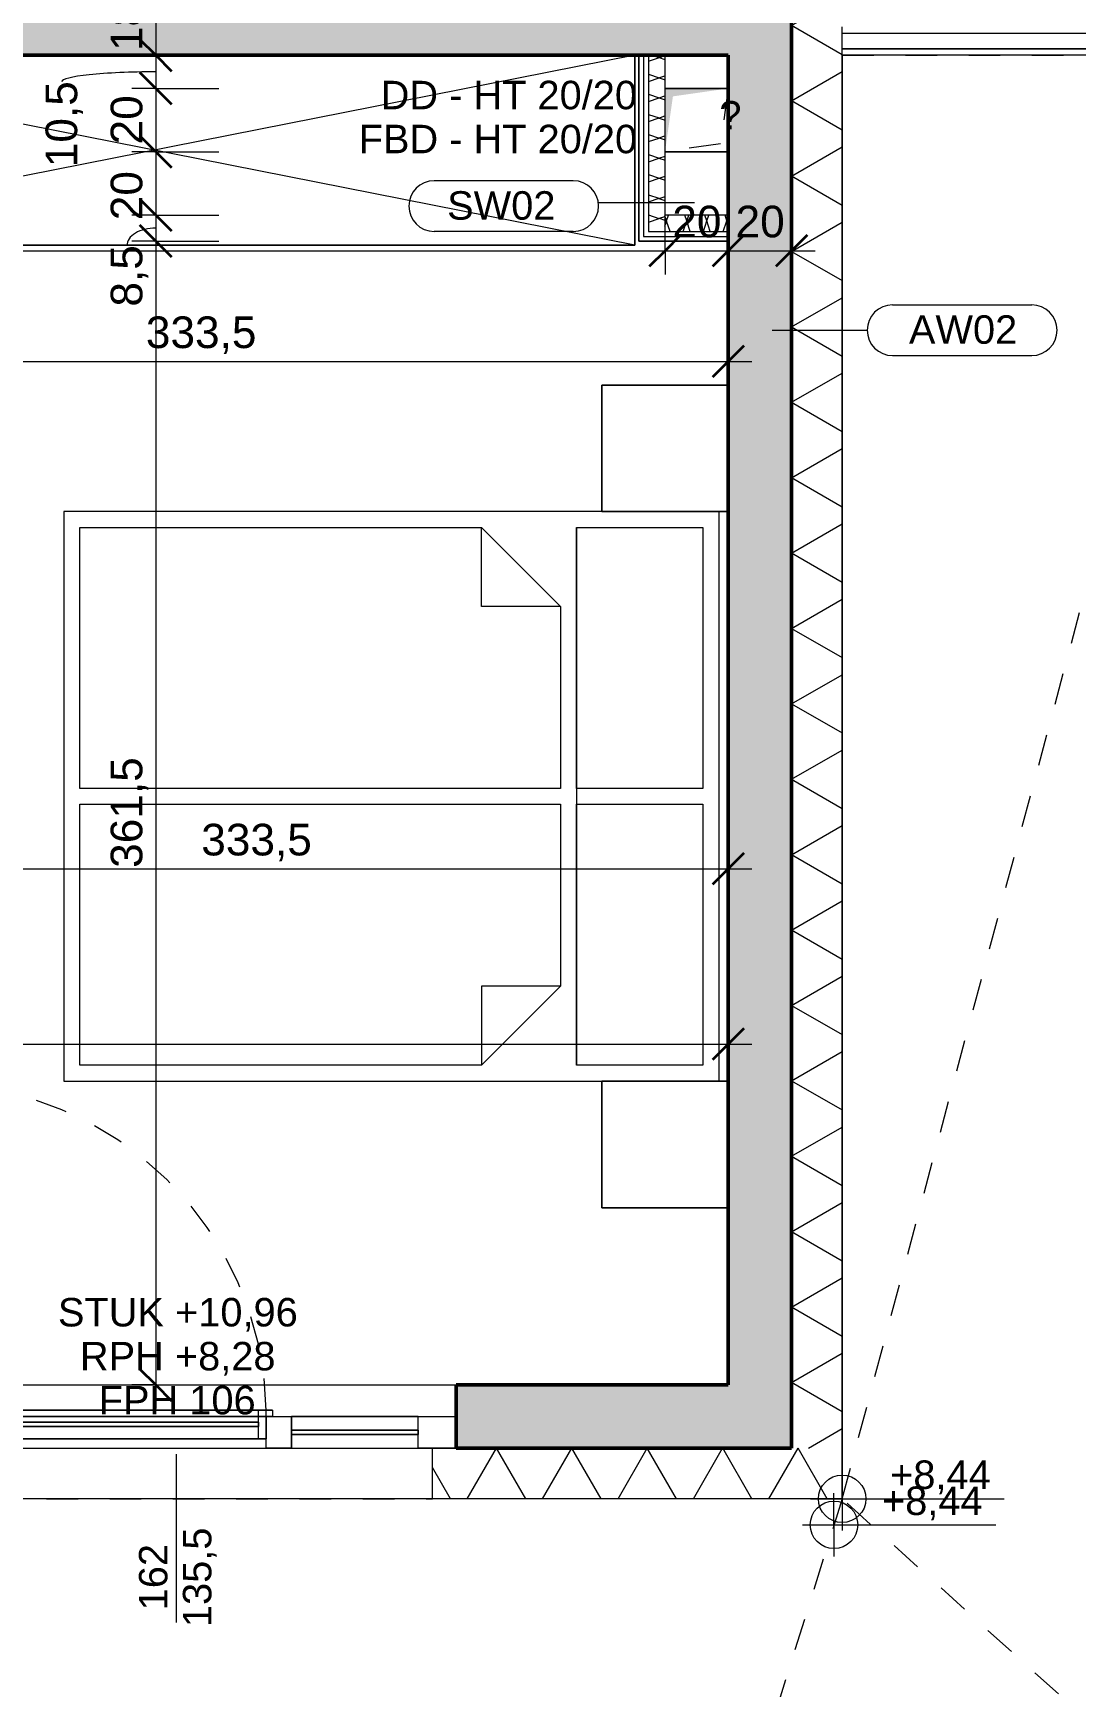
# Model space of a CAD drawing. Header units: metres. Extents: x 3.3 to 48.5, y 58.8 to 100.4.
# Drawn here: x 36.89 to 40.18, y 73.14 to 78.37 of the extents above; entities that cross this region are included whole.
import ezdxf

# ---------------------------------------------------------------- set-up
doc = ezdxf.new("R2010")
doc.units = ezdxf.units.M
doc.linetypes.add('Verdeckt', pattern=[0.003, 0.002, -0.001])
doc.linetypes.add('Verdeckt Oben', pattern=[0.00225, 0.0015, -0.00075])
for name, color, linetype, lineweight in [('A-DETL-GENF_', 92, 'Continuous', 13), ('A-DETL-HDLN', 90, 'Verdeckt', 5), ('A-GLAZ', 151, 'Continuous', 18), ('A-GLAZ-IDEN_', 152, 'Continuous', 9), ('A_2D', 7, 'Continuous', 13), ('A_Bemassung-50_', 4, 'Continuous', 9), ('A_Bemassung_', 4, 'Continuous', 9), ('A_Beschriftung_', 7, 'Continuous', 9), ('A_Decken', 8, 'Continuous', 13), ('A_Durchbruch_', 7, 'Continuous', 5), ('A_Durchbruch_Projektion', 8, 'Verdeckt', 5), ('A_Fenster', 7, 'Continuous', 13), ('A_Gelaender', 7, 'Continuous', 13), ('A_Moebel', 6, 'Continuous', 13), ('A_Raeume', 7, 'Continuous', 13), ('A_Raeume_', 7, 'Continuous', 5), ('A_Waende', 7, 'Continuous', 13), ('G-ANNO-DIMS_', 111, 'Continuous', 9)]:
    doc.layers.add(name, color=color, linetype=linetype, lineweight=lineweight)
doc.styles.add('Arial_2', font='arial.ttf', dxfattribs={"height": 0.09})
doc.styles.add('Arial_5', font='arial.ttf', dxfattribs={"height": 0.1})
doc.dimstyles.new('WGA-Bemaßung_1', dxfattribs={"dimscale": 0.3048, "dimtxt": 0.102026, "dimasz": 0.328084, "dimexe": 0.246063, "dimexo": 0.0625, "dimgap": 0.04101, "dimtad": 1, "dimdec": 1, "dimlfac": 100, "dimrnd": 0.5, "dimdsep": 46, "dimtxsty": 'Arial_5', "dimblk1": 'OBLIQUE', "dimblk2": 'OBLIQUE', "dimsah": 1, "dimcen": 0.09, "dimdle": 0.246063, "dimazin": 2, "dimtfac": 1, "dimtdec": 4, "dimtix": 1, "dimtmove": 1, "dimatfit": 3, "dimfxl": 0.656168, "dimfxlon": 1, "dimtvp": 1, "dimtolj": 1, "dimtzin": 0, "dimarcsym": 2})
doc.dimstyles.new('WGA-Bemaßung_2', dxfattribs={"dimscale": 0.3048, "dimtxt": 0.102026, "dimasz": 0.328084, "dimexe": 0.246063, "dimexo": 0.0625, "dimgap": 0.04101, "dimtad": 1, "dimdec": 1, "dimlfac": 100, "dimrnd": 0.5, "dimdsep": 46, "dimtxsty": 'Arial_5', "dimblk1": 'OBLIQUE', "dimblk2": 'OBLIQUE', "dimsah": 1, "dimcen": 0.09, "dimdle": 0.246063, "dimazin": 2, "dimtfac": 1, "dimtdec": 4, "dimtix": 1, "dimtmove": 2, "dimatfit": 3, "dimfxl": 0.656168, "dimfxlon": 1, "dimtvp": 1, "dimtolj": 1, "dimtzin": 0, "dimarcsym": 2})
doc.dimstyles.new('WGA-Bemaßung_3', dxfattribs={"dimscale": 0.3048, "dimtxt": 0.102026, "dimasz": 0.328084, "dimexe": 0.246063, "dimexo": 0.0625, "dimgap": 0.04101, "dimtad": 1, "dimdec": 1, "dimlfac": 100, "dimrnd": 0.5, "dimdsep": 46, "dimtxsty": 'Arial_5', "dimblk1": 'OBLIQUE', "dimblk2": 'OBLIQUE', "dimsah": 1, "dimcen": 0.09, "dimdle": 0.246063, "dimazin": 2, "dimtfac": 1, "dimtdec": 4, "dimtix": 1, "dimtmove": 0, "dimatfit": 3, "dimfxl": 0.656168, "dimfxlon": 1, "dimtvp": 1, "dimtolj": 1, "dimtzin": 0, "dimarcsym": 2})
pattern_1 = [(45, (0, 0), (-0.08980256, 0.08980256), []), (45, (0.0898, 0), (-0.08980256, 0.08980256), [0.0635, -0.03175])]

# ---------------------------------------------------------------- blocks, each defined once
blk = doc.blocks.new('Typ des oberen Holms - Oberer Geländerholm_Innen_-3634387-263_PP_03DG_BT1')
at = {"layer": 'A_Gelaender', "lineweight": 5}
for p, q in [((39.4427, 78.3705), (42.4327, 78.3705)), ((42.4327, 78.3705), (42.4327, 78.3205)), ((42.4327, 78.3205), (39.4427, 78.3205))]:
    blk.add_line(p, q, dxfattribs=at)
blk = doc.blocks.new('Typ des oberen Holms - Oberer Geländerholm_Innen_-V7-263_PP_03DG_BT1')
at = {"layer": 'A_Gelaender', "lineweight": 5}
for p, q in [((39.4427, 78.3705), (42.4327, 78.3705)), ((42.4327, 78.3705), (42.4327, 78.3205)), ((39.4427, 78.3205), (42.4327, 78.3205))]:
    blk.add_line(p, q, dxfattribs=at)
blk = doc.blocks.new('Moeb_Schrank - Schrank_2m_60cm-8374604-263_PP_03DG_BT1')
at = {"layer": 'A_Moebel', "color": 8}
for p, q in [((0, 0), (3.04, 0.6)), ((0, 0.6), (3.04, 0)), ((3.04, 0.6), (0, 0.6)), ((0, 0.6), (0, 0)), ((0, 0), (0, 0.6)), ((0, 0.6), (3.04, 0.6)), ((3.04, 0), (3.04, 0.6)), ((3.04, 0.6), (3.04, 0)), ((0, 0), (3.04, 0)), ((3.04, 0), (0, 0))]:
    blk.add_line(p, q, dxfattribs=at)
blk = doc.blocks.new('Moeb_Bett - Doppelbett 180x210-V12-263_PP_03DG_BT1')
at = {"layer": 'A_Moebel', "color": 8}
for p, q in [((-1.3, 1.05), (-1.3, 0.65)), ((-1.3, 0.65), (-1.3, 1.05)), ((-0.9, 1.05), (-1.0602, 1.05)), ((-1.0602, 1.05), (-0.9, 1.05)), ((-0.9, 1.05), (-0.9, -1.05)), ((-0.9, 0.65), (-0.9, 1.05)), ((-0.9, 1.05), (-0.9, 0.65)), ((0.9, -1.05), (0.9, 1.05)), ((1.3, 1.05), (0.9, 1.05)), ((0.9, 1.05), (0.9, 0.65)), ((0.9, 0.65), (0.9, 1.05)), ((0.9, 1.05), (1.3, 1.05)), ((1.3, 0.65), (1.3, 1.05)), ((1.3, 1.05), (1.3, 0.65)), ((-0.9, 1.02), (0.9, 1.02)), ((-0.85, 0.57), (-0.85, 0.97)), ((-0.85, 0.97), (-0.025, 0.97)), ((-0.025, 0.97), (-0.025, 0.57)), ((0.025, 0.57), (0.025, 0.97)), ((0.025, 0.97), (0.85, 0.97)), ((0.85, 0.97), (0.85, 0.57)), ((-1.3, 0.65), (-0.9, 0.65)), ((-0.9, 0.65), (-1.3, 0.65)), ((0.9, 0.65), (1.3, 0.65)), ((1.3, 0.65), (0.9, 0.65)), ((-0.025, 0.57), (-0.85, 0.57)), ((-0.85, 0.57), (0.85, 0.57)), ((0.85, 0.57), (0.025, 0.57)), ((-0.85, 0.27), (-0.6, 0.52)), ((-0.6, 0.52), (-0.6, 0.27)), ((-0.6, 0.52), (-0.025, 0.52)), ((-0.025, 0.52), (-0.025, -1)), ((0.025, -1), (0.025, 0.52)), ((0.025, 0.52), (0.6, 0.52)), ((0.6, 0.52), (0.6, 0.27)), ((0.85, 0.27), (0.6, 0.52)), ((-0.6, 0.27), (-0.85, 0.27)), ((-0.85, -1), (-0.85, 0.27)), ((0.6, 0.27), (0.85, 0.27)), ((0.85, 0.27), (0.85, -1)), ((-0.025, -1), (-0.85, -1)), ((0.85, -1), (0.025, -1)), ((-0.9, -1.05), (0.9, -1.05))]:
    blk.add_line(p, q, dxfattribs=at)
blk = doc.blocks.new('Fens_Tuer_2tlg - DK_DF_SL_1770x1900_Terrassentür dicke Aufbau NEU DG-V32-263_PP_03DG_BT1')
at = {"layer": 'A-GLAZ'}
for p, q in [((-0.785, 0.02), (-0.74, 0.02)), ((-0.785, 0), (-0.785, 0.02)), ((-0.74, 0.02), (-0.74, -0.07)), ((0.26, 0.02), (0.305, 0.02)), ((0.26, -0.07), (0.26, 0.02)), ((0.305, 0.02), (0.305, 0)), ((-0.885, -0.1), (-0.885, 0)), ((-0.885, 0), (-0.765, 0)), ((-0.765, 0), (-0.785, 0)), ((-0.765, -0.07), (-0.765, 0)), ((-0.765, 0), (-0.765, -0.1)), ((-0.74, -0.018), (0.26, -0.018)), ((-0.74, -0.032), (-0.74, -0.018)), ((0.26, -0.032), (-0.74, -0.032)), ((0.26, -0.018), (0.26, -0.032)), ((0.285, 0), (0.285, -0.07)), ((0.305, 0), (0.285, 0)), ((0.285, -0.1), (0.285, 0)), ((0.285, 0), (0.365, 0)), ((0.365, 0), (0.365, -0.1)), ((0.365, -0.043), (0.765, -0.043)), ((0.365, -0.057), (0.365, -0.043)), ((0.765, -0.1), (0.765, 0)), ((0.765, 0), (0.885, 0)), ((0.765, -0.043), (0.765, -0.057)), ((0.885, 0), (0.885, -0.1)), ((-0.765, -0.1), (-0.885, -0.1)), ((-0.74, -0.07), (-0.765, -0.07)), ((0.285, -0.07), (0.26, -0.07)), ((0.365, -0.1), (0.285, -0.1)), ((0.765, -0.057), (0.365, -0.057)), ((0.885, -0.1), (0.765, -0.1))]:
    blk.add_line(p, q, dxfattribs=at)
at = {"layer": 'A_Fenster', "linetype": 'Verdeckt', "lineweight": 5}
for p, q in [((-0.765, 0.02), (-0.765, 1.05)), ((-0.765, 0), (-0.765, 0.02))]:
    blk.add_line(p, q, dxfattribs=at)
at = {"layer": 'A_Fenster', "linetype": 'Verdeckt Oben', "lineweight": 5}
for p, q in [((-0.885, 0.1), (0.885, 0.1)), ((-0.885, 0.1), (0.885, 0.1)), ((-0.885, -0.1), (0.885, -0.1)), ((-0.81, -0.26), (0.81, -0.26))]:
    blk.add_line(p, q, dxfattribs=at)
at = {"layer": 'A_Fenster'}
for p, q in [((-0.785, 0.02), (-0.785, 0)), ((0.305, 0.02), (-0.785, 0.02)), ((-0.74, -0.018), (-0.74, 0.02)), ((-0.74, 0.02), (0.26, 0.02)), ((0.26, -0.018), (0.26, 0.02)), ((0.305, 0.02), (0.305, 0)), ((-0.885, 0), (-0.785, 0)), ((-0.785, 0), (0.305, 0)), ((-0.785, 0), (0.305, 0)), ((-0.765, 0), (-0.765, -0.07)), ((0.285, 0), (-0.765, 0)), ((0.285, 0), (-0.765, 0)), ((-0.765, -0.07), (-0.765, 0)), ((-0.74, -0.018), (-0.74, -0.032)), ((0.26, -0.018), (-0.74, -0.018)), ((-0.74, -0.032), (-0.74, -0.018)), ((-0.74, -0.032), (0.26, -0.032)), ((-0.74, -0.07), (-0.74, -0.032)), ((0.26, -0.032), (0.26, -0.018)), ((0.26, -0.032), (0.26, -0.018)), ((0.26, -0.07), (0.26, -0.032)), ((0.285, 0), (0.285, -0.07)), ((0.285, -0.07), (0.285, 0)), ((0.305, 0), (0.885, 0)), ((0.765, 0), (0.365, 0)), ((0.365, -0.043), (0.365, 0)), ((0.365, -0.057), (0.365, -0.043)), ((0.365, -0.043), (0.365, -0.057)), ((0.765, -0.043), (0.365, -0.043)), ((0.765, -0.043), (0.765, 0)), ((0.765, -0.057), (0.765, -0.043)), ((0.765, -0.057), (0.765, -0.043)), ((-0.81, -0.1), (-0.885, -0.1)), ((-0.765, -0.07), (0.285, -0.07)), ((-0.765, -0.1), (-0.765, -0.07)), ((-0.765, -0.1), (0.285, -0.1)), ((0.26, -0.07), (-0.74, -0.07)), ((0.285, -0.1), (0.285, -0.07)), ((0.365, -0.1), (0.365, -0.057)), ((0.365, -0.057), (0.765, -0.057)), ((0.365, -0.1), (0.765, -0.1)), ((0.765, -0.1), (0.765, -0.057)), ((0.885, -0.1), (0.81, -0.1))]:
    blk.add_line(p, q, dxfattribs=at)
at = {"layer": 'A_Fenster', "linetype": 'Verdeckt', "lineweight": 5}
for start, end in [(1.094, 90), (360, 1.094)]:
    blk.add_arc((-0.765, 0), 1.05, start, end, dxfattribs=at)
blk = doc.blocks.new('Symbol_Schatten - Bodendurchbruch_Schatten-8269585-263_PP_03DG_BT1')
at = {"layer": 'A-DETL-GENF_'}
blk.add_hatch(color=256, dxfattribs=at).paths.add_polyline_path([(-0.1, -0.1), (-0.075, 0.075), (0.1, 0.1), (-0.1, 0.1), (-0.1, 0.075)])
at = {"layer": 'A_2D'}
for p, q in [((-0.1, 0.1), (0.1, 0.1)), ((0.1, -0.1), (-0.1, -0.1))]:
    blk.add_line(p, q, dxfattribs=at)
at = {"layer": 'A_Durchbruch_'}
for p, q in [((0.1, 0.1), (-0.1, 0.1)), ((-0.1, -0.1), (0.1, -0.1))]:
    blk.add_line(p, q, dxfattribs=at)
blk = doc.blocks.new('Symbol_Schatten_Verdeckt_unten - Bodendurchbruch_Schatten_Verdeckt_unten-8269587-263_PP_03DG_BT1')
at = {"layer": 'A_Durchbruch_Projektion'}
for p, q in [((-0.1, 0.1), (0.1, 0.1)), ((-0.1, -0.1), (-0.075, 0.075)), ((-0.075, 0.075), (0.1, 0.1))]:
    blk.add_line(p, q, dxfattribs=at)
blk = doc.blocks.new('BS_Wand_Lollipop - rechts_oben-2026913-263_PP_03DG_BT1')
at = {"layer": 'A_Beschriftung_'}
for p, q in [((0.0046, 0.0016), (0.0134, 0.0016)), ((-0.003, 0), (0.003, 0)), ((0.0046, -0.0016), (0.0134, -0.0016))]:
    blk.add_line(p, q, dxfattribs=at)
for centre, start, end in [((0.0046, 0), 90, 270), ((0.0134, 0), 270, 90)]:
    blk.add_arc(centre, 0.0016, start, end, dxfattribs=at)
blk = doc.blocks.new('BS_Fens_PP - rechts-2843221-263_PP_03DG_BT1')
at = {"layer": 'A-GLAZ-IDEN_'}
blk.add_line((0, 0.00012), (0, -0.01051), dxfattribs=at)
blk = doc.blocks.new('DIMBLOCK136-263_PP_03DG_BT1')
at = {"layer": 'A_Bemassung-50_', "transparency": 16777216}
for p, q in [((35.7477, 75.7291), (35.7477, 75.9291)), ((39.0827, 75.7291), (39.0827, 75.9291)), ((35.7477, 75.7291), (39.1577, 75.7291)), ((35.7477, 75.7291), (35.7477, 75.6541)), ((39.0827, 75.7291), (39.0827, 75.6541))]:
    blk.add_line(p, q, dxfattribs=at)
at = {"layer": 'A_Bemassung-50_', "lineweight": 35, "transparency": 16777216}
for p, q in [((35.7477, 75.7291), (35.7977, 75.7791)), ((39.0827, 75.7291), (39.1327, 75.7791)), ((35.7477, 75.7291), (35.6977, 75.6791)), ((39.0827, 75.7291), (39.0327, 75.6791))]:
    blk.add_line(p, q, dxfattribs=at)
at = {"layer": 'A_Bemassung-50_', "color": 0, "transparency": 16777216, "insert": (37.4168, 75.8714), "char_height": 0.1, "width": 0.416266, "attachment_point": 1, "line_spacing_factor": 0.941778, "style": 'Arial_5'}
blk.add_mtext('333,5', dxfattribs=at)
blk = doc.blocks.new('_Oblique')
at = {"color": 0, "linetype": 'ByBlock', "lineweight": -2}
blk.add_line((-0.5, -0.5), (0.5, 0.5), dxfattribs=at)
blk = doc.blocks.new('BS_Wand_Lollipop - links_unten-2026911-263_PP_03DG_BT1')
at = {"layer": 'A_Beschriftung_'}
for p, q in [((-0.00467, 0.00137), (-0.01347, 0.00137)), ((-0.00309, 0), (0.003, 0)), ((-0.00467, -0.00183), (-0.01347, -0.00183))]:
    blk.add_line(p, q, dxfattribs=at)
for centre, start, end in [((-0.01347, -0.00023), 90, 270), ((-0.00467, -0.00023), 270, 90)]:
    blk.add_arc(centre, 0.0016, start, end, dxfattribs=at)
blk = doc.blocks.new('DIMBLOCK384-263_PP_03DG_BT1')
at = {"layer": 'A_Bemassung-50_', "lineweight": 35, "transparency": 16777216}
for p, q in [((37.2728, 78.4805), (37.2228, 78.5305)), ((37.2728, 78.4805), (37.3228, 78.4305)), ((37.2728, 78.3005), (37.2228, 78.3505)), ((37.2728, 78.3005), (37.3228, 78.2505))]:
    blk.add_line(p, q, dxfattribs=at)
at = {"layer": 'A_Bemassung-50_', "transparency": 16777216}
for p, q in [((37.2728, 78.4805), (37.1978, 78.4805)), ((37.2728, 78.4805), (37.2728, 78.3005)), ((37.2728, 78.4805), (37.4728, 78.4805)), ((37.2728, 78.3005), (37.1978, 78.3005)), ((37.2728, 78.3005), (37.4728, 78.3005))]:
    blk.add_line(p, q, dxfattribs=at)
at = {"layer": 'A_Bemassung-50_', "color": 0, "transparency": 16777216, "insert": (37.1305, 78.3136), "char_height": 0.1, "width": 0.184588, "attachment_point": 1, "rotation": 90, "line_spacing_factor": 0.941778, "style": 'Arial_5'}
blk.add_mtext('18', dxfattribs=at)
blk = doc.blocks.new('DIMBLOCK385-263_PP_03DG_BT1')
at = {"layer": 'A_Bemassung-50_', "lineweight": 35, "transparency": 16777216}
for p, q in [((37.2728, 78.3005), (37.2228, 78.3505)), ((37.2728, 78.3005), (37.3228, 78.2505)), ((37.2728, 78.1955), (37.2228, 78.2455)), ((37.2728, 78.1955), (37.3228, 78.1455))]:
    blk.add_line(p, q, dxfattribs=at)
at = {"layer": 'A_Bemassung-50_', "transparency": 16777216}
for p, q in [((37.2728, 78.3005), (37.1978, 78.3005)), ((37.2728, 78.3005), (37.2728, 78.1955)), ((37.2728, 78.3005), (37.4728, 78.3005)), ((37.2728, 78.1955), (37.1978, 78.1955)), ((37.2728, 78.1955), (37.4728, 78.1955))]:
    blk.add_line(p, q, dxfattribs=at)
blk.add_ellipse((37.2728, 78.2164), major_axis=(0.2968, 0), ratio=0.106354, start_param=1.570796, end_param=3.141593, dxfattribs=at)
at = {"layer": 'A_Bemassung-50_', "color": 0, "transparency": 16777216, "insert": (36.9246, 77.9465), "char_height": 0.1, "width": 0.323972, "attachment_point": 1, "rotation": 90, "line_spacing_factor": 0.941778, "style": 'Arial_5'}
blk.add_mtext('10,5', dxfattribs=at)
blk = doc.blocks.new('DIMBLOCK386-263_PP_03DG_BT1')
at = {"layer": 'A_Bemassung-50_', "lineweight": 35, "transparency": 16777216}
for p, q in [((37.2728, 78.1955), (37.2228, 78.2455)), ((37.2728, 78.1955), (37.3228, 78.1455)), ((37.2728, 77.9955), (37.2228, 78.0455)), ((37.2728, 77.9955), (37.3228, 77.9455))]:
    blk.add_line(p, q, dxfattribs=at)
at = {"layer": 'A_Bemassung-50_', "transparency": 16777216}
for p, q in [((37.2728, 78.1955), (37.1978, 78.1955)), ((37.2728, 78.1955), (37.2728, 77.9955)), ((37.2728, 78.1955), (37.4728, 78.1955)), ((37.2728, 77.9955), (37.1978, 77.9955)), ((37.2728, 77.9955), (37.4728, 77.9955))]:
    blk.add_line(p, q, dxfattribs=at)
at = {"layer": 'A_Bemassung-50_', "color": 0, "transparency": 16777216, "insert": (37.1305, 78.0186), "char_height": 0.1, "width": 0.184588, "attachment_point": 1, "rotation": 90, "line_spacing_factor": 0.941778, "style": 'Arial_5'}
blk.add_mtext('20', dxfattribs=at)
blk = doc.blocks.new('DIMBLOCK387-263_PP_03DG_BT1')
at = {"layer": 'A_Bemassung-50_', "lineweight": 35, "transparency": 16777216}
for p, q in [((37.2728, 77.9955), (37.2228, 78.0455)), ((37.2728, 77.9955), (37.3228, 77.9455)), ((37.2728, 77.7955), (37.2228, 77.8455)), ((37.2728, 77.7955), (37.3228, 77.7455))]:
    blk.add_line(p, q, dxfattribs=at)
at = {"layer": 'A_Bemassung-50_', "transparency": 16777216}
for p, q in [((37.2728, 77.9955), (37.1978, 77.9955)), ((37.2728, 77.9955), (37.2728, 77.7955)), ((37.2728, 77.9955), (37.4728, 77.9955)), ((37.2728, 77.7955), (37.1978, 77.7955)), ((37.2728, 77.7955), (37.4728, 77.7955))]:
    blk.add_line(p, q, dxfattribs=at)
at = {"layer": 'A_Bemassung-50_', "color": 0, "transparency": 16777216, "insert": (37.1305, 77.779), "char_height": 0.1, "width": 0.184588, "attachment_point": 1, "rotation": 90, "line_spacing_factor": 0.941778, "style": 'Arial_5'}
blk.add_mtext('20', dxfattribs=at)
blk = doc.blocks.new('DIMBLOCK388-263_PP_03DG_BT1')
at = {"layer": 'A_Bemassung-50_', "lineweight": 35, "transparency": 16777216}
for p, q in [((37.2728, 77.7955), (37.2228, 77.8455)), ((37.2728, 77.7955), (37.3228, 77.7455)), ((37.2728, 77.713), (37.2228, 77.763)), ((37.2728, 77.713), (37.3228, 77.663))]:
    blk.add_line(p, q, dxfattribs=at)
at = {"layer": 'A_Bemassung-50_', "transparency": 16777216}
for p, q in [((37.2728, 77.7955), (37.1978, 77.7955)), ((37.2728, 77.7955), (37.2728, 77.713)), ((37.2728, 77.7955), (37.4728, 77.7955)), ((37.2728, 77.713), (37.1978, 77.713)), ((37.2728, 77.713), (37.4728, 77.713))]:
    blk.add_line(p, q, dxfattribs=at)
blk.add_ellipse((37.2728, 77.6991), major_axis=(0.091, 0), ratio=0.606652, start_param=1.570796, end_param=3.141593, dxfattribs=at)
at = {"layer": 'A_Bemassung-50_', "color": 0, "transparency": 16777216, "insert": (37.1305, 77.506), "char_height": 0.1, "width": 0.231677, "attachment_point": 1, "rotation": 90, "line_spacing_factor": 0.941778, "style": 'Arial_5'}
blk.add_mtext('8,5', dxfattribs=at)
blk = doc.blocks.new('DIMBLOCK389-263_PP_03DG_BT1')
at = {"layer": 'A_Bemassung-50_', "lineweight": 35, "transparency": 16777216}
for p, q in [((37.2728, 77.713), (37.2228, 77.763)), ((37.2728, 77.713), (37.3228, 77.663)), ((37.2728, 74.098), (37.2228, 74.148)), ((37.2728, 74.098), (37.3228, 74.048))]:
    blk.add_line(p, q, dxfattribs=at)
at = {"layer": 'A_Bemassung-50_', "transparency": 16777216}
for p, q in [((37.2728, 77.713), (37.1978, 77.713)), ((37.2728, 77.713), (37.2728, 74.023)), ((37.2728, 77.713), (37.4728, 77.713)), ((37.2728, 74.098), (37.1978, 74.098)), ((37.2728, 74.098), (37.4728, 74.098))]:
    blk.add_line(p, q, dxfattribs=at)
at = {"layer": 'A_Bemassung-50_', "color": 0, "transparency": 16777216, "insert": (37.1305, 75.7321), "char_height": 0.1, "width": 0.416266, "attachment_point": 1, "rotation": 90, "line_spacing_factor": 0.941778, "style": 'Arial_5'}
blk.add_mtext('361,5', dxfattribs=at)
blk = doc.blocks.new('DIMBLOCK498-263_PP_03DG_BT1')
at = {"layer": 'A_Bemassung-50_', "transparency": 16777216}
for p, q in [((35.7477, 77.3326), (35.7477, 77.5326)), ((39.0827, 77.3326), (39.0827, 77.5326)), ((35.7477, 77.3326), (39.1577, 77.3326)), ((35.7477, 77.3326), (35.7477, 77.2576)), ((39.0827, 77.3326), (39.0827, 77.2576))]:
    blk.add_line(p, q, dxfattribs=at)
at = {"layer": 'A_Bemassung-50_', "lineweight": 35, "transparency": 16777216}
for p, q in [((35.7477, 77.3326), (35.7977, 77.3826)), ((39.0827, 77.3326), (39.1327, 77.3826)), ((35.7477, 77.3326), (35.6977, 77.2826)), ((39.0827, 77.3326), (39.0327, 77.2826))]:
    blk.add_line(p, q, dxfattribs=at)
at = {"layer": 'A_Bemassung-50_', "color": 0, "transparency": 16777216, "insert": (37.2417, 77.4749), "char_height": 0.1, "width": 0.416266, "attachment_point": 1, "line_spacing_factor": 0.941778, "style": 'Arial_5'}
blk.add_mtext('333,5', dxfattribs=at)
blk = doc.blocks.new('DIMBLOCK501-263_PP_03DG_BT1')
at = {"layer": 'A_Bemassung-50_', "transparency": 16777216}
for p, q in [((25.9377, 75.1752), (25.9377, 75.3752)), ((39.0827, 75.1752), (39.0827, 75.3752)), ((25.9377, 75.1752), (39.1577, 75.1752)), ((25.9377, 75.1752), (25.9377, 75.1002)), ((39.0827, 75.1752), (39.0827, 75.1002))]:
    blk.add_line(p, q, dxfattribs=at)
at = {"layer": 'A_Bemassung-50_', "lineweight": 35, "transparency": 16777216}
for p, q in [((25.9377, 75.1752), (25.9877, 75.2252)), ((39.0827, 75.1752), (39.1327, 75.2252)), ((25.9377, 75.1752), (25.8877, 75.1252)), ((39.0827, 75.1752), (39.0327, 75.1252))]:
    blk.add_line(p, q, dxfattribs=at)
at = {"layer": 'A_Bemassung-50_', "color": 0, "transparency": 16777216, "insert": (32.2983, 75.3175), "char_height": 0.1, "width": 0.50856, "attachment_point": 1, "line_spacing_factor": 0.941778, "style": 'Arial_5'}
blk.add_mtext('1314,5', dxfattribs=at)
blk = doc.blocks.new('DIMBLOCK513-263_PP_03DG_BT1')
at = {"layer": 'A_Bemassung-50_', "transparency": 16777216}
for p, q in [((30.0027, 77.6826), (30.0027, 77.8826)), ((38.8827, 77.6826), (38.8827, 77.8826)), ((30.0027, 77.6826), (38.8827, 77.6826)), ((30.0027, 77.6826), (30.0027, 77.6076)), ((38.8827, 77.6826), (38.8827, 77.6076))]:
    blk.add_line(p, q, dxfattribs=at)
at = {"layer": 'A_Bemassung-50_', "lineweight": 35, "transparency": 16777216}
for p, q in [((30.0027, 77.6826), (30.0527, 77.7326)), ((38.8827, 77.6826), (38.9327, 77.7326)), ((30.0027, 77.6826), (29.9527, 77.6326)), ((38.8827, 77.6826), (38.8327, 77.6326))]:
    blk.add_line(p, q, dxfattribs=at)
at = {"layer": 'A_Bemassung-50_', "color": 0, "transparency": 16777216, "insert": (34.3273, 77.8249), "char_height": 0.1, "width": 0.276883, "attachment_point": 1, "line_spacing_factor": 0.941778, "style": 'Arial_5'}
blk.add_mtext('888', dxfattribs=at)
blk = doc.blocks.new('DIMBLOCK514-263_PP_03DG_BT1')
at = {"layer": 'A_Bemassung-50_', "transparency": 16777216}
for p, q in [((38.8827, 77.6826), (38.8827, 77.8826)), ((39.0827, 77.6826), (39.0827, 77.8826)), ((38.8827, 77.6826), (39.0827, 77.6826)), ((38.8827, 77.6826), (38.8827, 77.6076)), ((39.0827, 77.6826), (39.0827, 77.6076))]:
    blk.add_line(p, q, dxfattribs=at)
at = {"layer": 'A_Bemassung-50_', "lineweight": 35, "transparency": 16777216}
for p, q in [((38.8827, 77.6826), (38.9327, 77.7326)), ((39.0827, 77.6826), (39.1327, 77.7326)), ((38.8827, 77.6826), (38.8327, 77.6326)), ((39.0827, 77.6826), (39.0327, 77.6326))]:
    blk.add_line(p, q, dxfattribs=at)
at = {"layer": 'A_Bemassung-50_', "color": 0, "transparency": 16777216, "insert": (38.9058, 77.8249), "char_height": 0.1, "width": 0.184588, "attachment_point": 1, "line_spacing_factor": 0.941778, "style": 'Arial_5'}
blk.add_mtext('20', dxfattribs=at)
blk = doc.blocks.new('DIMBLOCK515-263_PP_03DG_BT1')
at = {"layer": 'A_Bemassung-50_', "transparency": 16777216}
for p, q in [((39.0827, 77.6826), (39.0827, 77.8826)), ((39.2827, 77.6826), (39.2827, 77.8826)), ((39.0827, 77.6826), (39.3577, 77.6826)), ((39.0827, 77.6826), (39.0827, 77.6076)), ((39.2827, 77.6826), (39.2827, 77.6076))]:
    blk.add_line(p, q, dxfattribs=at)
at = {"layer": 'A_Bemassung-50_', "lineweight": 35, "transparency": 16777216}
for p, q in [((39.0827, 77.6826), (39.1327, 77.7326)), ((39.2827, 77.6826), (39.3327, 77.7326)), ((39.0827, 77.6826), (39.0327, 77.6326)), ((39.2827, 77.6826), (39.2327, 77.6326))]:
    blk.add_line(p, q, dxfattribs=at)
at = {"layer": 'A_Bemassung-50_', "color": 0, "transparency": 16777216, "insert": (39.1058, 77.8249), "char_height": 0.1, "width": 0.184588, "attachment_point": 1, "line_spacing_factor": 0.941778, "style": 'Arial_5'}
blk.add_mtext('20', dxfattribs=at)
blk = doc.blocks.new('Höhenkoten - 018-55644-263_PP_03DG_BT1')
at = {"layer": 'G-ANNO-DIMS_'}
for p, q in [((0, 0), (0, 0.002)), ((-0.002, 0), (0.01024, 0)), ((0, 0), (0, -0.002))]:
    blk.add_line(p, q, dxfattribs=at)
blk.add_circle((0, 0), 0.0015, dxfattribs=at)

msp = doc.modelspace()

# ---------------------------------------------------------------- hatches: boundary and pattern name
at = {"layer": 'A_Waende', "lineweight": 5}
h = msp.add_hatch(dxfattribs=at)
h.set_pattern_fill('FP_3', color=250, angle=-180, style=0, pattern_type=2)
h.set_pattern_definition([(270, (39.283, 80.778), (0.20637, -4e-16), []), (330, (39.283, 80.778), (0.103185, 0.1787217), []), (30, (39.283, 80.778), (-0.103185, 0.1787217), [])])
h.paths.add_polyline_path([(39.2827, 73.898), (39.4427, 73.898), (39.4427, 79.318), (39.2827, 79.318), (39.2827, 74.0737)])
h.paths.add_polyline_path([(39.3002, 80.368), (39.4427, 80.368), (39.4427, 81.518), (39.2827, 81.518), (39.2827, 80.368), (39.2877, 80.368)])
h.paths.add_polyline_path([(39.2857, 83.138), (39.4427, 83.138), (39.4427, 84.4477), (39.2827, 84.4477), (39.2827, 83.138)])
h.paths.add_polyline_path([(39.2974, 85.4977), (39.4427, 85.4977), (39.4427, 87.1754), (39.2827, 87.1754), (39.2827, 85.4977)])
h = msp.add_hatch(dxfattribs=at)
h.set_pattern_fill('FP_4', color=250, style=0, pattern_type=2)
h.set_pattern_definition(pattern_1)
h.paths.add_polyline_path([(39.2827, 73.898), (39.2827, 79.243), (39.0827, 79.243), (39.0827, 73.898), (39.2653, 73.898)])
h.paths.add_polyline_path([(39.0827, 80.443), (39.2827, 80.443), (39.2827, 81.443), (39.0827, 81.443), (39.0827, 80.7305)])
h.paths.add_polyline_path([(39.2827, 83.213), (39.2827, 84.3727), (39.0827, 84.3727), (39.0827, 83.213), (39.1827, 83.213)])
h.paths.add_polyline_path([(39.1827, 85.8227), (39.1049, 85.8422), (39.119, 85.8068), (39.1427, 85.8127)])
h.paths.add_polyline_path([(39.2827, 85.7977), (39.2827, 85.8477), (39.1827, 85.8227), (39.2363, 85.8093)])
h.paths.add_polyline_path([(39.2827, 85.7552), (39.2827, 85.7977), (39.2197, 85.7977), (39.2414, 85.783)])
h.paths.add_polyline_path([(39.0827, 85.5727), (39.2827, 85.5727), (39.2827, 85.7552), (39.1397, 85.7552), (39.1427, 85.7477), (39.0827, 85.7477)])
h.paths.add_polyline_path([(39.1276, 85.7855), (39.1456, 85.7977), (39.1227, 85.7977)])
h.paths.add_polyline_path([(39.2287, 85.8477), (39.2827, 85.8477), (39.2827, 85.8902), (39.2197, 85.8477)])
h.paths.add_polyline_path([(39.1427, 85.8477), (39.1456, 85.8477), (39.0868, 85.8874), (39.1027, 85.8477)])
h.paths.add_polyline_path([(39.1427, 85.8902), (39.2827, 85.8902), (39.2827, 86.5927), (39.0827, 86.5927), (39.0827, 85.8977), (39.0857, 85.8902)])
h = msp.add_hatch(dxfattribs=at)
h.set_pattern_fill('FP_4', color=250, style=0, pattern_type=2)
h.set_pattern_definition(pattern_1)
h.paths.add_polyline_path([(30.1509, 78.3005), (30.1877, 78.3005), (30.1877, 78.4805), (22.0727, 78.4805), (22.0727, 78.3005), (30.1359, 78.3005)])
h.paths.add_polyline_path([(16.5927, 78.3005), (21.0527, 78.3005), (21.0527, 78.4805), (15.0327, 78.4805), (15.0327, 78.3005), (16.5777, 78.3005)])
h.paths.add_polyline_path([(38.8302, 78.3005), (39.0827, 78.3005), (39.0827, 78.4805), (31.2077, 78.4805), (31.2077, 78.3005), (38.8152, 78.3005)])
h = msp.add_hatch(dxfattribs=at)
h.set_pattern_fill('FP_87', color=250, angle=-135, style=0, pattern_type=2)
h.set_pattern_definition([(315, (38.80036, 78.00661), (0.254, -0.127003), [0.02245, -0.15715]), (315, (38.91138, 77.95923), (0.254, -0.127003), [0.02245, -0.15715]), (315, (38.80036, 77.94297), (0.254, -0.127003), [0.02245, -0.15715]), (315, (38.91138, 77.89559), (0.254, -0.127003), [0.02245, -0.15715]), (341.565, (38.81592, 77.99105), (0.5079977, -0.1270007), [0.0502, -0.35141]), (341.565, (38.863296, 77.974786), (0.5079977, -0.1270007), [0.0502, -0.35141]), (341.565, (38.81592, 77.92741), (0.5079977, -0.1270007), [0.0502, -0.35141]), (341.565, (38.864003, 77.911854), (0.5079977, -0.1270007), [0.0502, -0.35141]), (45, (38.91138, 77.99034), (-0.254, -0.127003), [0.02245, -0.15715]), (45, (38.80036, 77.94297), (-0.254, -0.127003), [0.02245, -0.15715]), (45, (38.91067, 77.92741), (-0.254, -0.127003), [0.02245, -0.15715]), (45, (38.80036, 77.87933), (-0.254, -0.127003), [0.02245, -0.15715]), (18.435, (38.863296, 77.974786), (-0.5079977, -0.1270007), [0.0502, -0.35141]), (18.435, (38.816627, 77.95923), (-0.5079977, -0.1270007), [0.0502, -0.35141]), (18.435, (38.864003, 77.911854), (-0.5079977, -0.1270007), [0.0502, -0.35141]), (18.435, (38.816627, 77.89559), (-0.5079977, -0.1270007), [0.0502, -0.35141])])
h.paths.add_polyline_path([(38.8827, 77.743), (38.8827, 78.3005), (38.8302, 78.3005), (38.8302, 77.743), (38.8597, 77.743)])
h = msp.add_hatch(dxfattribs=at)
h.set_pattern_fill('FP_86', color=250, angle=45, style=0, pattern_type=2)
h.set_pattern_definition([(45, (38.9828, 77.71245), (0.127003, 0.254), [0.02245, -0.15715]), (45, (39.03088, 77.82417), (0.127003, 0.254), [0.02245, -0.15715]), (45, (39.04573, 77.71316), (0.127003, 0.254), [0.02245, -0.15715]), (45, (39.09381, 77.823465), (0.127003, 0.254), [0.02245, -0.15715]), (71.565, (38.99906, 77.728713), (0.127001, 0.507998), [0.0502, -0.35141]), (71.565, (39.014617, 77.776796), (0.127001, 0.507998), [0.0502, -0.35141]), (71.565, (39.061993, 77.72942), (0.127001, 0.507998), [0.0502, -0.35141]), (71.565, (39.078256, 77.776796), (0.127001, 0.507998), [0.0502, -0.35141]), (135, (38.99835, 77.82417), (0.127003, -0.254), [0.02245, -0.15715]), (135, (39.04573, 77.71316), (0.127003, -0.254), [0.02245, -0.15715]), (135, (39.06199, 77.82417), (0.127003, -0.254), [0.02245, -0.15715]), (135, (39.10937, 77.71316), (0.127003, -0.254), [0.02245, -0.15715]), (108.435, (39.014617, 77.776796), (0.127001, -0.507998), [0.0502, -0.35141]), (108.435, (39.030173, 77.728713), (0.127001, -0.507998), [0.0502, -0.35141]), (108.435, (39.078256, 77.776796), (0.127001, -0.507998), [0.0502, -0.35141]), (108.435, (39.093813, 77.728713), (0.127001, -0.507998), [0.0502, -0.35141])])
h.paths.add_polyline_path([(39.0754, 77.743), (39.0827, 77.743), (39.0827, 77.7955), (38.8827, 77.7955), (38.8827, 77.743), (39.0754, 77.743)])
h = msp.add_hatch(dxfattribs=at)
h.set_pattern_fill('FP_4', color=250, style=0, pattern_type=2)
h.set_pattern_definition(pattern_1)
h.paths.add_polyline_path([(29.7382, 73.898), (29.8125, 73.898), (29.8125, 74.098), (28.4302, 74.098), (28.4302, 73.898), (29.3505, 73.898)])
h.paths.add_polyline_path([(11.2427, 73.898), (13.1164, 73.898), (13.1164, 74.098), (11.2427, 74.098), (11.2427, 74.0156)])
h.paths.add_polyline_path([(24.8204, 73.898), (26.6602, 73.898), (26.6602, 74.098), (24.7596, 74.098), (24.7596, 73.898), (24.8063, 73.898)])
h.paths.add_polyline_path([(21.6909, 73.898), (22.9896, 73.898), (22.9896, 74.098), (21.6909, 74.098), (21.6909, 73.998)])
h.paths.add_polyline_path([(35.1723, 73.998), (35.1918, 74.0758), (35.1564, 74.0616), (35.1623, 74.038)])
h.paths.add_polyline_path([(35.1973, 73.898), (35.1723, 73.998), (35.1473, 73.898), (35.1723, 73.898)])
h.paths.add_polyline_path([(35.2398, 73.898), (35.1973, 73.961), (35.1973, 73.898)])
h.paths.add_polyline_path([(35.7884, 73.898), (36.4523, 73.898), (36.4523, 74.098), (35.2473, 74.098), (35.2398, 74.095), (35.2398, 73.898), (35.7477, 73.898)])
h.paths.add_polyline_path([(16.1664, 73.998), (16.1858, 74.0758), (16.1505, 74.0616), (16.1564, 74.038)])
h.paths.add_polyline_path([(16.1414, 73.898), (16.1914, 73.898), (16.1664, 73.998), (16.157, 73.9602)])
h.paths.add_polyline_path([(16.0989, 73.898), (16.1414, 73.898), (16.1414, 73.961)])
h.paths.add_polyline_path([(15.4277, 73.898), (16.0989, 73.898), (16.0989, 74.041), (16.0914, 74.038), (16.0914, 74.098), (14.8864, 74.098), (14.8864, 73.898), (15.3277, 73.898)])
h.paths.add_polyline_path([(31.5825, 73.898), (33.0823, 73.898), (33.0823, 74.098), (31.5825, 74.098), (31.5825, 74.0966)])
h.paths.add_polyline_path([(19.8705, 73.898), (19.9209, 73.898), (19.9209, 74.098), (18.2564, 74.098), (18.2564, 73.898), (18.8201, 73.898)])
h.paths.add_polyline_path([(35.1473, 73.898), (35.1473, 73.961), (35.1048, 73.898)])
h.paths.add_polyline_path([(35.1048, 73.898), (35.1048, 74.041), (35.0973, 74.038), (35.0973, 74.098), (34.8523, 74.098), (34.8523, 73.898), (35.0814, 73.898)])
h.paths.add_polyline_path([(16.2339, 73.898), (16.1914, 73.961), (16.1914, 73.898)])
h.paths.add_polyline_path([(16.4864, 73.898), (16.4864, 74.098), (16.2414, 74.098), (16.2339, 74.095), (16.2339, 73.898), (16.3455, 73.898)])
h.paths.add_polyline_path([(39.0827, 73.898), (39.0827, 74.098), (38.2223, 74.098), (38.2223, 73.898), (38.9653, 73.898)])
h.paths.add_polyline_path([(16.1914, 74.035), (16.2311, 74.0939), (16.1914, 74.078), (16.1914, 74.038)])
h.paths.add_polyline_path([(35.1973, 74.035), (35.237, 74.0939), (35.1973, 74.078), (35.1973, 74.038)])
h.paths.add_polyline_path([(16.1414, 74.035), (16.1414, 74.058), (16.1292, 74.0531), (16.1394, 74.038)])
h.paths.add_polyline_path([(35.1473, 74.035), (35.1473, 74.058), (35.1351, 74.0531), (35.1453, 74.038)])
h = msp.add_hatch(dxfattribs=at)
h.set_pattern_fill('FP_2', color=250, style=0, pattern_type=2)
h.set_pattern_definition([(180, (25.243, 73.898), (0, -0.20637), []), (240, (25.243, 73.898), (0.1787303, -0.10319), []), (300, (25.243, 73.898), (0.1787303, 0.10319), [])])
h.paths.add_polyline_path([(38.2223, 73.738), (39.4427, 73.738), (39.4427, 73.898), (38.1473, 73.898), (38.1473, 73.738)])
h.paths.add_polyline_path([(34.7773, 73.738), (36.5273, 73.738), (36.5273, 73.898), (34.7773, 73.898), (34.7773, 73.8599)])
h.paths.add_polyline_path([(33.1573, 73.738), (33.1573, 73.898), (31.5075, 73.898), (31.5075, 73.738), (32.9604, 73.738)])
h.paths.add_polyline_path([(29.7382, 73.738), (29.8875, 73.738), (29.8875, 73.898), (28.3552, 73.898), (28.3552, 73.738), (29.3235, 73.738)])
h.paths.add_polyline_path([(25.8902, 73.738), (26.7352, 73.738), (26.7352, 73.898), (24.6846, 73.898), (24.6846, 73.738), (25.7577, 73.738)])
h.paths.add_polyline_path([(23.0646, 73.738), (23.0646, 73.898), (21.6159, 73.898), (21.6159, 73.738), (23.0622, 73.738)])
h.paths.add_polyline_path([(12.7559, 73.738), (13.1914, 73.738), (13.1914, 73.898), (11.0427, 73.898), (11.0427, 73.738), (11.75, 73.738)])
h.paths.add_polyline_path([(15.4277, 73.738), (16.5614, 73.738), (16.5614, 73.898), (14.8114, 73.898), (14.8114, 73.738), (15.3277, 73.738)])
h.paths.add_polyline_path([(18.2564, 73.738), (19.9959, 73.738), (19.9959, 73.898), (18.1814, 73.898), (18.1814, 73.738)])

# ---------------------------------------------------------------- linework, layer by layer
at = {"layer": 'A-DETL-HDLN'}
for p, q in [((39.4427, 73.738), (42.5027, 85.1555)), ((39.4427, 73.738), (38.5798, 70.978)), ((42.5027, 70.978), (39.4427, 73.738))]:
    msp.add_line(p, q, dxfattribs=at)
at = {"layer": 'A_Decken'}
for p, q in [((39.4427, 78.3167), (39.4427, 78.3205)), ((39.0827, 77.9955), (38.8827, 77.9955))]:
    msp.add_line(p, q, dxfattribs=at)
at = {"layer": 'A_Raeume', "color": 8, "linetype": 'Verdeckt'}
msp.add_line((39.4427, 78.3005), (42.4327, 78.3005), dxfattribs=at)
at = {"layer": 'A_Raeume_', "flags": 128}
for points in [[(29.7382, 73.738), (24.7927, 73.738), (24.7927, 71.1858), (24.7927, 71.048), (42.4327, 71.048), (42.4327, 78.3005), (39.4427, 78.3005), (39.4427, 73.738), (34.9382, 73.738), (34.9382, 71.8558), (34.9382, 71.718), (34.8004, 71.718), (29.7382, 71.718)], [(39.0827, 74.098), (39.0827, 77.713), (38.8002, 77.713), (38.8002, 78.3005), (35.7477, 78.3005), (35.7477, 74.098)]]:
    msp.add_lwpolyline(points, close=True, dxfattribs=at)
at = {"layer": 'A_Waende', "color": 10, "lineweight": 50}
for p, q in [((39.2827, 79.243), (39.2827, 73.898)), ((35.6602, 78.3005), (39.0827, 78.3005)), ((39.0827, 78.3005), (39.0827, 74.098)), ((38.2223, 74.098), (39.0827, 74.098)), ((38.2223, 73.898), (38.2223, 74.098)), ((39.2827, 73.898), (38.2223, 73.898))]:
    msp.add_line(p, q, dxfattribs=at)
at = {"layer": 'A_Waende', "color": 250, "lineweight": 5}
for p, q in [((39.4427, 73.738), (39.4427, 78.3905)), ((38.8827, 77.7955), (38.8827, 78.3005)), ((39.0827, 77.7955), (38.8827, 77.7955)), ((38.1473, 73.738), (38.1473, 73.898)), ((39.4427, 73.738), (38.1473, 73.738))]:
    msp.add_line(p, q, dxfattribs=at)
at = {"layer": 'A_Waende'}
for p, q in [((38.8002, 78.3005), (38.8002, 77.713)), ((38.8302, 78.3005), (38.8302, 77.743)), ((38.8302, 77.743), (39.0827, 77.743)), ((38.8002, 77.713), (39.0827, 77.713)), ((36.4523, 74.098), (38.2223, 74.098)), ((36.4523, 73.898), (38.2223, 73.898)), ((38.1473, 73.738), (36.5273, 73.738))]:
    msp.add_line(p, q, dxfattribs=at)
at = {"layer": 'A_Waende', "lineweight": 18}
for p, q in [((38.8152, 78.3005), (38.8152, 77.728)), ((38.8152, 77.728), (39.0827, 77.728))]:
    msp.add_line(p, q, dxfattribs=at)

# ---------------------------------------------------------------- block references
at = {"layer": 'A-GLAZ-IDEN_', "xscale": 49.99999999999998, "yscale": 49.99999999999998, "zscale": 49.99999999999998}
msp.add_blockref('BS_Fens_PP - rechts-2843221-263_PP_03DG_BT1', (37.3373, 73.8729), dxfattribs=at)
at = {"layer": 'A_2D'}
msp.add_blockref('Symbol_Schatten - Bodendurchbruch_Schatten-8269585-263_PP_03DG_BT1', (38.9827, 78.0955), dxfattribs=at)
at = {"layer": 'A_2D', "rotation": 180}
msp.add_blockref('Symbol_Schatten_Verdeckt_unten - Bodendurchbruch_Schatten_Verdeckt_unten-8269587-263_PP_03DG_BT1', (38.9827, 78.0955), dxfattribs=at)
at = {"layer": 'A_Beschriftung_', "xscale": 49.99999999999998, "yscale": 49.99999999999998, "zscale": 49.99999999999998}
for name, p in [('BS_Wand_Lollipop - links_unten-2026911-263_PP_03DG_BT1', (38.8264, 77.8353)), ('BS_Wand_Lollipop - rechts_oben-2026913-263_PP_03DG_BT1', (39.3719, 77.4314))]:
    msp.add_blockref(name, p, dxfattribs=at)
at = {"layer": 'A_Fenster'}
msp.add_blockref('Fens_Tuer_2tlg - DK_DF_SL_1770x1900_Terrassentür dicke Aufbau NEU DG-V32-263_PP_03DG_BT1', (37.3373, 73.998), dxfattribs=at)
at = {"layer": 'A_Gelaender', "lineweight": 5}
for name in ['Typ des oberen Holms - Oberer Geländerholm_Innen_-3634387-263_PP_03DG_BT1', 'Typ des oberen Holms - Oberer Geländerholm_Innen_-V7-263_PP_03DG_BT1']:
    msp.add_blockref(name, (0, 0), dxfattribs=at)
at = {"layer": 'A_Moebel', "color": 8}
for name, p, rotation in [('Moeb_Schrank - Schrank_2m_60cm-8374604-263_PP_03DG_BT1', (38.7877, 78.3005), 180), ('Moeb_Bett - Doppelbett 180x210-V12-263_PP_03DG_BT1', (38.0327, 75.958), 269.9999999999993)]:
    msp.add_blockref(name, p, dxfattribs=dict(at, rotation=rotation))
at = {"layer": 'G-ANNO-DIMS_', "xscale": 49.99999999999998, "yscale": 49.99999999999998, "zscale": 49.99999999999998}
for p in [(39.4427, 73.738), (39.4169, 73.6557)]:
    msp.add_blockref('Höhenkoten - 018-55644-263_PP_03DG_BT1', p, dxfattribs=at)

# ---------------------------------------------------------------- texts
at = {"layer": 'A-GLAZ-IDEN_', "char_height": 0.09, "attachment_point": 1, "style": 'Arial_2'}
for s, insert, width in [('STUK +10,96', (36.9637, 74.3727), 0.905907), ('RPH +8,28', (37.0331, 74.2338), 0.737552), ('FPH 106', (37.0926, 74.0949), 0.593249)]:
    msp.add_mtext(s, dxfattribs=dict(at, insert=insert, width=width))
at = {"layer": 'A-GLAZ-IDEN_', "char_height": 0.09, "attachment_point": 1, "rotation": 90, "style": 'Arial_2'}
for s, insert, width in [('135,5', (37.3587, 73.3325), 0.376793), ('162', (37.2198, 73.3854), 0.252532)]:
    msp.add_mtext(s, dxfattribs=dict(at, insert=insert, width=width))
at = {"layer": 'A_Beschriftung_', "char_height": 0.09, "attachment_point": 1, "style": 'Arial_2'}
for s, insert, width in [('DD - HT 20/20', (37.9838, 78.2197), 0.962025), ('?', (39.0545, 78.1558), 0.084177), ('?', (39.0545, 78.1558), 0.084177), ('FBD - HT 20/20', (37.9143, 78.0807), 1.046202), ('SW02', (38.194, 77.8707), 0.420886), ('AW02', (39.6538, 77.4785), 0.420886)]:
    msp.add_mtext(s, dxfattribs=dict(at, insert=insert, width=width))
at = {"layer": 'G-ANNO-DIMS_', "char_height": 0.09, "width": 0.380128, "attachment_point": 1, "line_spacing_factor": 0.941778, "style": 'Arial_2'}
for insert in [(39.5943, 73.8591), (39.5685, 73.7767)]:
    msp.add_mtext('+8,44', dxfattribs=dict(at, insert=insert))

# ---------------------------------------------------------------- dimensions: what is measured, and where the dimension line sits
at = {"layer": 'A_Bemassung_'}
for base, p1, p2, override, picture, middle in [((37.2728, 78.3005), (37.4728, 78.4805), (37.4728, 78.3005), {"dimpost": '<>', "dimfxl": 0.18}, 'DIMBLOCK384-263_PP_03DG_BT1', (37.2092, 78.3905)), ((37.2728, 77.9955), (37.4728, 78.1955), (37.4728, 77.9955), {"dimpost": '<>', "dimfxl": 0.2}, 'DIMBLOCK386-263_PP_03DG_BT1', (37.2092, 78.0955)), ((37.2728, 74.098), (37.4728, 77.713), (37.4728, 74.098), {"dimpost": '<>', "dimfxl": 3.615}, 'DIMBLOCK389-263_PP_03DG_BT1', (37.2092, 75.9055))]:
    dim = msp.add_linear_dim(base=base, p1=p1, p2=p2, angle=90, dimstyle='WGA-Bemaßung_3', override=override, dxfattribs=at)
    dim.commit()
    dim.dimension.update_dxf_attribs({"geometry": picture, "text_midpoint": middle})
for base, p1, p2, dimstyle, override, picture, middle in [((37.2728, 78.1955), (37.4728, 78.3005), (37.4728, 78.1955), 'WGA-Bemaßung_1', {"dimpost": '<>', "dimfxl": 0.105}, 'DIMBLOCK385-263_PP_03DG_BT1', (36.9913, 78.1084)), ((37.2728, 77.7955), (37.4728, 77.9955), (37.4728, 77.7955), 'WGA-Bemaßung_2', {"dimpost": '<>', "dimfxl": 0.2}, 'DIMBLOCK387-263_PP_03DG_BT1', (37.1971, 77.8713)), ((37.2727912599, 77.7129984321), (37.4727912599, 77.7954984321), (37.4727912599, 77.7129984321), 'WGA-Bemaßung_1', {"dimpost": '<>', "dimfxl": 0.0825}, 'DIMBLOCK388-263_PP_03DG_BT1', (37.1971349595, 77.6218285493))]:
    dim = msp.add_linear_dim(base=base, p1=p1, p2=p2, angle=90, dimstyle=dimstyle, override=override, dxfattribs=at)
    dim.commit()
    dim.dimension.update_dxf_attribs({"geometry": picture, "text_midpoint": middle, "dimtype": 160, "text_rotation": 90})
for base, p1, p2, override, picture, middle in [((38.8827, 77.6826), (30.0027, 77.8826), (38.8827, 77.8826), {"dimpost": '<>', "dimfxl": 8.88}, 'DIMBLOCK513-263_PP_03DG_BT1', (34.4427, 77.7462)), ((39.0827, 77.6826), (38.8827, 77.8826), (39.0827, 77.8826), {"dimpost": '<>', "dimfxl": 0.2}, 'DIMBLOCK514-263_PP_03DG_BT1', (38.9827, 77.7462)), ((39.2827, 77.6826), (39.0827, 77.8826), (39.2827, 77.8826), {"dimpost": '<>', "dimfxl": 0.2}, 'DIMBLOCK515-263_PP_03DG_BT1', (39.1827, 77.7462)), ((39.0827, 77.3326), (35.7477, 77.5326), (39.0827, 77.5326), {"dimpost": '<>', "dimfxl": 3.335}, 'DIMBLOCK498-263_PP_03DG_BT1', (37.4152, 77.3962)), ((39.0827, 75.1752), (25.9377, 75.3752), (39.0827, 75.3752), {"dimpost": '<>', "dimfxl": 13.145}, 'DIMBLOCK501-263_PP_03DG_BT1', (32.5102, 75.2388))]:
    dim = msp.add_linear_dim(base=base, p1=p1, p2=p2, dimstyle='WGA-Bemaßung_3', override=override, dxfattribs=at)
    dim.commit()
    dim.dimension.update_dxf_attribs({"geometry": picture, "text_midpoint": middle})
dim = msp.add_linear_dim(base=(39.0827, 75.7291), p1=(35.7477, 75.9291), p2=(39.0827, 75.9291), dimstyle='WGA-Bemaßung_2', override={"dimpost": '<>', "dimfxl": 3.335}, dxfattribs=at)
dim.commit()
dim.dimension.update_dxf_attribs({"geometry": 'DIMBLOCK136-263_PP_03DG_BT1', "text_midpoint": (37.6249, 75.8048), "dimtype": 160})

doc.saveas('drawing.dxf')
